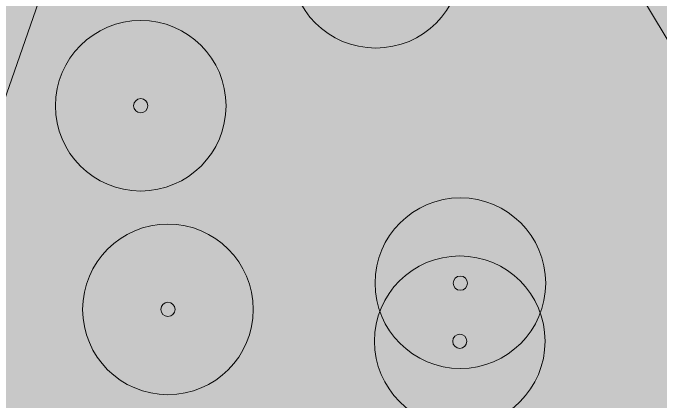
# Model space of a CAD drawing. Header units: metres. Extents: x -3 to 687, y -1 to 1371.
# Drawn here: x 351.11 to 373.86, y 185.07 to 198.73 of the extents above; entities that cross this region are included whole.
import ezdxf

# ---------------------------------------------------------------- set-up
doc = ezdxf.new("R2010")
doc.units = ezdxf.units.M
doc.header["$MEASUREMENT"] = 0
for name, color, linetype, lineweight, true_color in [('TPX_CONTOUR_LINES_5M', 7, 'CONTINUOUS', 0, 0x969696), ('TPX_VEGETATION_GREEN_SPACES', 7, 'CONTINUOUS', 0, 0x58ba48), ('TPX_VEGETATION_GREEN_SPACES_HATCH', 7, 'CONTINUOUS', 0, 0x58ba48), ('TPX_VEGETATION_TREES_INDIVIDUAL', 7, 'CONTINUOUS', 0, 0x136734)]:
    doc.layers.add(name, color=color, linetype=linetype, lineweight=lineweight, true_color=true_color)

# ---------------------------------------------------------------- blocks, each defined once
blk = doc.blocks.new('TREETR003_CR030')
at = {"layer": 'TPX_VEGETATION_TREES_INDIVIDUAL'}
for radius in [3, 0.25]:
    blk.add_circle((0, 0, 0.036), radius, dxfattribs=at)

msp = doc.modelspace()

# ---------------------------------------------------------------- hatches: boundary and pattern name
at = {"layer": 'TPX_VEGETATION_GREEN_SPACES_HATCH'}
for points in [[(333.7, 194.334), (326.772, 187.673), (341.754, 174.771), (344.658, 178.013), (356.177, 211.11), (352.819, 216.307), (352.748, 225.918), (353.831, 232.99), (421.69, 427.517), (416.482, 431.457), (415.046, 427.436), (333.7, 194.334)], [(356.177, 211.11), (344.658, 178.013), (397.216, 136.286), (418.707, 144.037), (421.087, 142.718), (426.787, 138.063), (438.691, 156.448), (424.125, 169.844), (404.499, 183.8), (379.247, 198.961), (356.177, 211.11)]]:
    msp.add_hatch(color=256, dxfattribs=at).paths.add_polyline_path(points)

# ---------------------------------------------------------------- linework, layer by layer
at = {"layer": 'TPX_CONTOUR_LINES_5M', "elevation": 0.048}
msp.add_lwpolyline([(681.314, 615.429), (615.803, 592.068), (563.394, 534.793), (552.89, 500.574), (518.131, 470.236), (541.97, 409.561), (484.781, 434.686), (460.458, 409.561), (494.271, 348.885), (437.064, 318.547), (484.781, 227.228), (432.372, 284.428), (379.963, 257.768), (356.428, 227.534), (406.168, 143.9), (431.3, 136.52), (379.963, 128.502), (353.449, 106.182), (368.9, 75.845), (432.372, 24.949), (435.439, 0)], dxfattribs=at)
at = {"layer": 'TPX_VEGETATION_GREEN_SPACES', "elevation": 0.003}
for points in [[(333.7, 194.334), (326.772, 187.673), (341.754, 174.771), (344.658, 178.013), (356.177, 211.11), (352.819, 216.307), (352.748, 225.918), (353.831, 232.99), (421.69, 427.517), (416.482, 431.457), (415.046, 427.436)], [(356.177, 211.11), (344.658, 178.013), (397.216, 136.286), (418.707, 144.037), (421.087, 142.718), (426.787, 138.063), (438.691, 156.448), (424.125, 169.844), (404.499, 183.8), (379.247, 198.961)]]:
    msp.add_lwpolyline(points, close=True, dxfattribs=at)

# ---------------------------------------------------------------- block references
at = {"layer": 'TPX_VEGETATION_TREES_INDIVIDUAL'}
for p in [(363.868, 200.493, 0.036), (355.603, 195.463, 0.036), (366.841, 189.222, 0.036), (356.561, 188.299, 0.036), (366.821, 187.179, 0.036)]:
    msp.add_blockref('TREETR003_CR030', p, dxfattribs=at)

doc.saveas('drawing.dxf')
